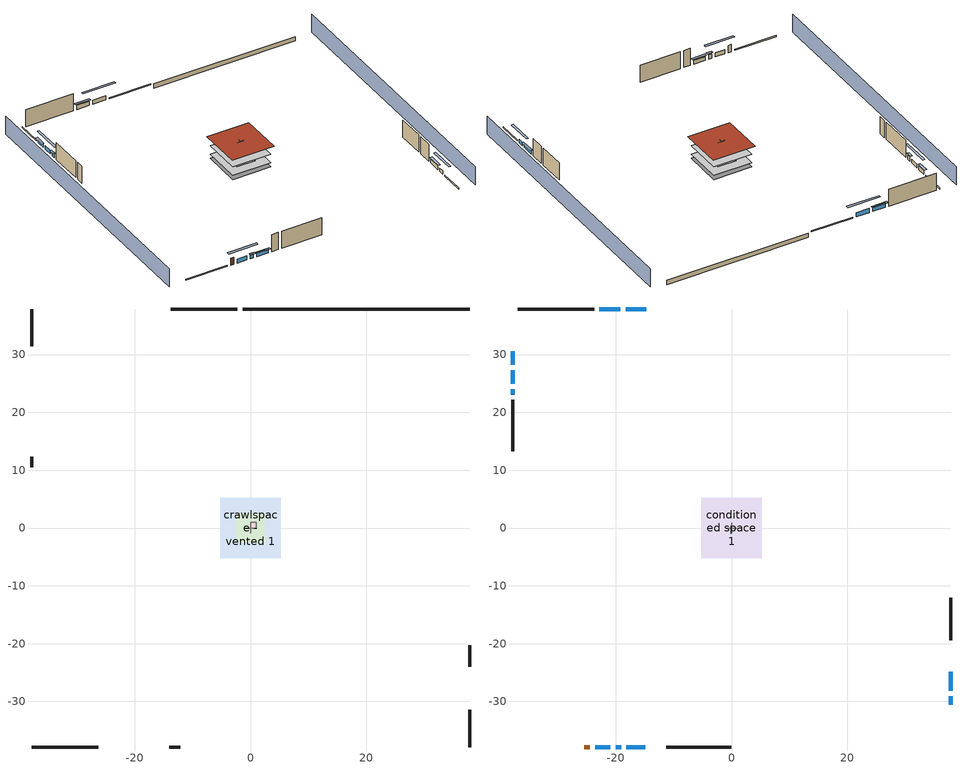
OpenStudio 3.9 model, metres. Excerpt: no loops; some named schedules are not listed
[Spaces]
garage 1
 floor foundation (Slab1 construction): -2.59,-2.59 -2.59,2.59 2.59,2.59 2.59,-2.59 z0
 wall outside (Wall1 construction): 37.87,-23.95 37.87,-20.3 z0.3:5.18
 wall outside (Wall2 construction): -14.01,-37.87 -12.18,-37.87 z0.3:5.18
 wall outside (Wall9 construction): -37.87,12.3 -37.87,10.47 z0.3:5.18
 wall to conditioned space 1 (Wall5 construction Reversed): 0.91,0 -0.91,0 z0.3:5.18
 wall to conditioned space 1 (Wall6 construction Reversed): 0,0.91 0,-0.91 z0.3:5.18
crawlspace - vented 1
 floor foundation (Slab2 construction): -5.27,-5.27 -5.27,5.27 5.27,5.27 5.27,-5.27 z-0.91
 wall outside (RimJoist1 construction): -2.29,37.87 -13.81,37.87 z0.3:0.61
 wall outside (RimJoist2 construction): 37.87,-37.87 37.87,-31.47 z0.3:0.61
 wall outside (RimJoist3 construction): -37.87,-37.87 -26.35,-37.87 z0.3:0.61
 wall outside (RimJoist4 construction): -37.87,37.87 -37.87,31.47 z0.3:0.61
 wall foundation (FoundationWall1 construction): 37.87,37.87 -1.36,37.87 z-0.91:0.3
furnace airloop ret air space
 floor adiabatic (AdiabaticConst): 0,0 0,1 1,1 1,0 z0
 wall adiabatic (AdiabaticConst): 0,1 0,0 1,0 1,1 0,1 z0:1
 ceiling adiabatic (AdiabaticConst): 1,0 1,1 0,1 0,0 z1
conditioned space 1
 floor to crawlspace - vented 1 (Floor1 construction): -5.27,-5.27 -5.27,5.27 5.27,5.27 5.27,-5.27 z0.3
 floor to garage 1 (Floor2 construction): -2.59,-2.59 -2.59,2.59 2.59,2.59 2.59,-2.59 z0.3
 floor adiabatic (AdiabaticFloorConstruction): -5.27,-5.27 -5.27,5.27 5.27,5.27 5.27,-5.27 z2.74
 wall outside (Wall3 construction): -23.77,37.87 -36.94,37.87 z0.3:5.18
 wall outside (Wall4 construction): 37.87,-19.37 37.87,-12.05 z0.3:5.18
 wall outside (Wall7 construction): -11.25,-37.87 -0.08,-37.87 z0.3:5.18
 wall outside (Wall8 construction): -37.87,22.16 -37.87,13.23 z0.3:5.18
 wall outside (AdiabaticWallConstruction): -14.74,37.87 -18.33,37.87 / -19.25,37.87 -22.84,37.87 z0.3:1.52; 37.87,-30.54 37.87,-29.09 z0.3:1.25; 37.87,-28.17 37.87,-24.88 / -18.17,-37.87 -14.94,-37.87 z0.3:1.37; -23.58,-37.87 -20.94,-37.87 / -37.87,23.99 -37.87,23.09 z0.3:1.49; -20.02,-37.87 -19.1,-37.87 z0.3:1.53; -37.87,27.26 -37.87,24.91 / -37.87,30.54 -37.87,28.19 z0.3:1.34
 wall outside (AdiabaticWallConstruction 1): -25.42,-37.87 -24.51,-37.87 z0.3:2.34
 window (WindowConstruction): -14.74,37.87 -18.33,37.87 z0.3:1.52
 window (WindowConstruction 1): -19.25,37.87 -22.84,37.87 z0.3:1.52
 window (WindowConstruction 2): 37.87,-30.54 37.87,-29.1 z0.3:1.25
 window (WindowConstruction 3): 37.87,-28.17 37.87,-24.88 z0.3:1.37
 window (WindowConstruction 4): -23.58,-37.87 -20.94,-37.87 z0.3:1.49
 window (WindowConstruction 5): -20.01,-37.87 -19.1,-37.87 z0.3:1.52
 window (WindowConstruction 6): -18.17,-37.87 -14.94,-37.87 z0.3:1.37
 window (WindowConstruction 7): -37.87,27.26 -37.87,24.91 z0.3:1.34
 window (WindowConstruction 8): -37.87,23.99 -37.87,23.09 z0.3:1.49
 window (WindowConstruction 9): -37.87,30.54 -37.87,28.19 z0.3:1.34
 door (Door): -25.42,-37.87 -24.51,-37.87 z0.3:2.34
 ceiling adiabatic (AdiabaticFloorConstruction): 5.27,-5.27 5.27,5.27 -5.27,5.27 -5.27,-5.27 z2.74
 roof outside (Roof1 construction): -5.87,5.87 -5.87,-5.87 5.87,-5.87 5.87,5.87 z5.18
shading: -42.44,37.87 -42.44,-37.87 / 42.44,-37.87 42.44,37.87 z0:5.18; -21.07,37.87 -11.99,37.87 -11.99,38.48 -21.07,38.48 z4.27; -23.15,37.87 -18.95,37.87 -18.95,38.48 -23.15,38.48 z1.83; 37.87,-26.35 37.87,-33.28 38.48,-33.28 38.48,-26.35 z3.99; 37.87,-24.58 37.87,-28.47 38.48,-28.47 38.48,-24.58 z1.68; -18.2,-37.87 -26.32,-37.87 -26.32,-38.48 -18.2,-38.48 z4.24; -18.8,-37.87 -20.32,-37.87 -20.32,-38.48 -18.8,-38.48 z1.83; -14.64,-37.87 -18.48,-37.87 -18.48,-38.48 -14.64,-38.48 z1.68; -37.87,22.17 -37.87,30.01 -38.48,30.01 -38.48,22.17 z4.08; -37.87,22.78 -37.87,24.29 -38.48,24.29 -38.48,22.78 z1.8; -37.87,27.89 -37.87,30.85 -38.48,30.85 -38.48,27.89 z1.65
[Site]
Portland Intl Arpt_OR: Latitude {deg}=45.59; Longitude {deg}=-122.6; Time Zone {hr}=-8; Elevation {m}=33; Terrain=Suburbs; Keep Site Location Information=Yes
[Site:GroundTemperature:Shallow]
10.2558, 8.96328, 8.85977, 9.47314, 11.9355, 14.3863, 16.5111, 17.8571, 17.9714, 16.8767, 14.8061, 12.4304
[Site:WaterMainsTemperature]
Calculation Method=Schedule; Temperature Schedule=mains temperature schedule
[Building]
Building 1
[Material] Roughness=Rough
Name | Thickness {m} | Conductivity {W/m-K} | Density {kg/m3} | Specific Heat {J/kg-K} | Thermal Absorptance | Solar Absorptance | Visible Absorptance
asphalt or fiberglass shingles | 0.00635 | 0.162714 | 1121.4 | 1465.45 | 0.9 | 0.85 | 0.85
roof rigid ins | 0.051816 | 0.029427 | 32.04 | 1214.23 | 0.9 | 0.7 | 0.7
osb sheathing 0.75 in. | 0.01905 | 0.115458 | 512.64 | 1214.23 | 0.9 | 0.7 | 0.7
roof stud and cavity | 0.2032 | 0.667294 | 78.34581 | 1123.46 | 0.9 | 0.7 | 0.7
gypsum board | 0.0127 | 0.160291 | 801 | 837.4 | 0.9 | 0.6 | 0.6
wood siding | 0.0254 | 0.102417 | 544.68 | 1172.36 | 0.9 | 0.85 | 0.85
osb sheathing 0.5 in. | 0.0127 | 0.115458 | 512.64 | 1214.23 | 0.9 | 0.7 | 0.7
wall stud and cavity | 0.1397 | 0.727959 | 139.0536 | 1170.24 | 0.9 | 0.6 | 0.6
wall stud and cavity 1 | 0.1397 | 0.550994 | 139.0536 | 1170.24 | 0.9 | 0.7 | 0.7
osb sheathing 0.5 in. 1; osb sheathing 0.5 in. 2 | 0.0127 | 0.115458 | 512.64 | 1214.23
wall stud and cavity 2 | 0.1397 | 0.335416 | 139.0536 | 1170.24 | 0.9 | 0.7 | 0.7
rim joist stud and cavity | 0.0508 | 0.178688 | 50.32683 | 1063.81 | 0.9 | 0.6 | 0.6
floor stud and cavity | 0.1397 | 0.923637 | 92.3553 | 1139.71 | 0.9 | 0.7 | 0.7
floor covering | 0.0127 | 0.0433444 | 54.468 | 1339.84 | 0.9 | 0.6 | 0.6
concrete 4.0 in. | 0.1016 | 1.803125 | 2242.8 | 837.4 | 0.9 | 0.7 | 0.7
concrete 8.0 in. | 0.2032 | 1.803125 | 2242.8 | 837.4 | 0.9 | 0.7 | 0.7
soil 0.5 in. | 0.0127 | 1.3848 | 1842.3 | 418.7 | 0.9 | 0.7 | 0.7
wood siding 1; wood siding 2 | 0.0254 | 0.102417 | 544.68 | 1172.36
wall rigid ins; floor rigid ins | 0.512978 | 0.029427 | 32.04 | 1214.23 | 0.9 | 0.7 | 0.7
wall stud and cavity 3 | 0.0889 | 0.380278 | 52.3479 | 1209.89 | 0.9 | 0.7 | 0.7
door material | 0.04445 | 0.0612267 | 512.64 | 1214.23 | 0.9 | 0.7 | 0.7
floor stud and cavity 1 | 0.1397 | 1.75129 | 37.0049 | 1207.88 | 0.9 | 0.7 | 0.7
wall stud and cavity 4 | 0.0889 | 0.391764 | 83.0341 | 1211.67 | 0.9 | 0.7 | 0.7
furniture material conditioned space 1; furniture material garage 1 | 0.1524 | 0.115458 | 640.8 | 1214.23 | 0.9 | 0.6 | 0.6
[Construction]
Roof1 construction: asphalt or fiberglass shingles, roof rigid ins, osb sheathing 0.75 in., roof stud and cavity, gypsum board
Wall1 construction; Wall2 construction: wood siding, osb sheathing 0.5 in., wall stud and cavity
Wall3 construction; Wall4 construction: wood siding, osb sheathing 0.5 in., wall stud and cavity 1, gypsum board
Wall5 construction Reversed: gypsum board, wall stud and cavity 2, osb sheathing 0.5 in. 1
Wall6 construction Reversed: gypsum board, wall stud and cavity 2, osb sheathing 0.5 in. 2
Wall7 construction; Wall8 construction: wood siding, osb sheathing 0.5 in. 1, wall stud and cavity 1, gypsum board
Wall9 construction: wood siding, osb sheathing 0.5 in. 1, wall stud and cavity
RimJoist1 construction; RimJoist2 construction; RimJoist3 construction; RimJoist4 construction: wood siding, rim joist stud and cavity
Floor1 construction; Floor2 construction: floor stud and cavity, osb sheathing 0.75 in., floor covering
Slab1 construction: concrete 4.0 in.
FoundationWall1 construction: concrete 8.0 in.
Slab2 construction: soil 0.5 in.
WindowConstruction; WindowConstruction 1; WindowConstruction 2; WindowConstruction 3; WindowConstruction 4; WindowConstruction 5; WindowConstruction 6; WindowConstruction 7; WindowConstruction 8; WindowConstruction 9: WindowMaterial
AdiabaticWallConstruction: wood siding 1, wall rigid ins, wall stud and cavity 3, gypsum board
Door: door material
AdiabaticWallConstruction 1: wood siding 2, wall rigid ins, wall stud and cavity 3, gypsum board
AdiabaticFloorConstruction: floor stud and cavity 1, floor rigid ins, osb sheathing 0.75 in., floor covering
PartitionWallConstruction: gypsum board, wall stud and cavity 4, gypsum board
furniture construction conditioned space 1: furniture material conditioned space 1
furniture construction garage 1: furniture material garage 1
AdiabaticConst: Adiabatic
[WindowMaterial:SimpleGlazingSystem]
WindowMaterial: U-Factor {W/m2-K}=2.78222; Solar Heat Gain Coefficient=0.56
[Material:NoMass]
Adiabatic: Roughness=Rough; Thermal Resistance {m2-K/W}=176.1
[ThermalZone] Multiplier=1; Use Ideal Air Loads=No
Name | Volume {m3} | Thermostat
conditioned space | 606.66 | conditioned space temperature setpoint
garage | 65.242
crawlspace - vented | 135.355
furnace airloop ret air zone | 1
[Sizing:Zone] Zone Cooling Design Supply Air Temperature Input Method=SupplyAirTemperature; Zone Cooling Design Supply Air Temperature {C}=14; Zone Cooling Design Supply Air Temperature Difference {deltaC}=11.11; Zone Heating Design Supply Air Temperature Input Method=SupplyAirTemperature; Zone Heating Design Supply Air Temperature {C}=40; Zone Heating Design Supply Air Temperature Difference {deltaC}=11.11; Zone Cooling Design Supply Air Humidity Ratio {kg-H2O/kg-air}=0.0085; Zone Heating Design Supply Air Humidity Ratio {kg-H2O/kg-air}=0.008; Cooling Design Air Flow Method=DesignDay; Heating Design Air Flow Method=DesignDay; Account for Dedicated Outdoor Air System=No; Dedicated Outdoor Air System Control Strategy=NeutralSupplyAir; Dedicated Outdoor Air Low Setpoint Temperature for Design {C}=autosize; Dedicated Outdoor Air High Setpoint Temperature for Design {C}=autosize; Zone Load Sizing Method=Sensible Load Only No Latent Load; Zone Latent Cooling Design Supply Air Humidity Ratio Input Method=HumidityRatioDifference; Zone Cooling Design Supply Air Humidity Ratio Difference {kgWater/kgDryAir}=0.005; Zone Latent Heating Design Supply Air Humidity Ratio Input Method=HumidityRatioDifference; Zone Humidification Design Supply Air Humidity Ratio Difference {kgWater/kgDryAir}=0.005; Sizing Option=Coincident
garage; crawlspace - vented; furnace airloop ret air zone
[Space]
Name | Thermal Zone | Volume {m3}
conditioned space 1 | conditioned space | 606.66
garage 1 | garage | 65.242
crawlspace - vented 1 | crawlspace - vented | 135.355
furnace airloop ret air space | furnace airloop ret air zone
[ThermostatSetpoint:DualSetpoint]
conditioned space temperature setpoint: Heating Setpoint Temperature Schedule=heating setpoint; Cooling Setpoint Temperature Schedule=cooling setpoint; Temperature Difference Between Cutout And Setpoint {deltaC}=0
[Foundation:Kiva] Wall Depth Below Slab {m}=0.2032
Name | Initial Indoor Air Temperature {C} | Wall Height Above Grade {m}
Foundation Kiva 1 | 13.4258 | 0.1016
Foundation Kiva 2 | 8.41658 | 0.3048
[Foundation:Kiva:Settings]
Soil Conductivity {W/m-K}=1.3848; Soil Density {kg/m3}=1842.3; Soil Specific Heat {J/kg-K}=418.7; Ground Solar Absorptivity=0.9; Ground Thermal Absorptivity=0.9; Ground Surface Roughness {m}=0.03; Far-Field Width {m}=40; Deep-Ground Boundary Condition=ZeroFlux; Deep-Ground Depth {m}=40; Minimum Cell Dimension {m}=0.2; Maximum Cell Growth Coefficient=3; Simulation Timestep=Timestep
[SurfaceProperty:ExposedFoundationPerimeter] Exposed Perimeter Calculation Method=TotalExposedPerimeter
Name | Total Exposed Perimeter {m}
Slab1 | 14.6304
Slab2 | 39.22776
[SurfaceProperty:IncidentSolarMultiplier] Incident Solar Multiplier=1; Incident Solar Multiplier Schedule=trans schedule winter=0.85 summer=0.7
Window1; Window2; Window3; Window4; Window5; Window6; Window7; Window8; Window9; Window10
[InternalMass:Definition] Design Level Calculation Method=SurfaceArea
Name | Construction | Surface Area {m2}
partition wall mass | PartitionWallConstruction | 248.794
furniture mass conditioned space 1 | furniture construction conditioned space 1 | 99.51774
furniture mass garage 1 | furniture construction garage 1 | 2.67561
[InternalMass] Multiplier=1
Name | Internal Mass Definition | Space or SpaceType
partition wall mass | partition wall mass | conditioned space 1
furniture mass conditioned space 1 | furniture mass conditioned space 1 | conditioned space 1
furniture mass garage 1 | furniture mass garage 1 | garage 1
[EnergyManagementSystem:Sensor]
Name | Output Variable or Output Meter Index Key | Output Variable or Output Meter
water_heater_T_set | water heater setpoint | Schedule Value
out_pb_s |  | Site Outdoor Air Barometric Pressure
out_wt_s |  | Site Outdoor Air Humidity Ratio
site_vw_s |  | Site Wind Speed
cool_season | cooling season schedule | Schedule Value
furnace_airloop_AH_MFR_s | Node 6 | System Node Mass Flow Rate
furnace_airloop_AH_VFR_s | Node 6 | System Node Current Density Volume Flow Rate
furnace_airloop_AH_Tout_s | Node 6 | System Node Temperature
furnace_airloop_AH_Wout_s | Node 6 | System Node Humidity Ratio
furnace_airloop_RA_T_s | Node 9 | System Node Temperature
furnace_airloop_Ra_W_s | Node 9 | System Node Humidity Ratio
furnace_airloop_0_DZ_T_s | crawlspace - vented | Zone Air Temperature
furnace_airloop_0_DZ_W_s | crawlspace - vented | Zone Mean Air Humidity Ratio
natural_vent_s | natural vent schedule | Schedule Value
htg_sp_s | heating setpoint | Schedule Value
clg_sp_s | cooling setpoint | Schedule Value
mech_vent_range_fan_0_sch_s | mech vent range fan 0 schedule | Schedule Value
mech_vent_bath_fan_0_sch_s | mech vent bath fan 0 schedule | Schedule Value
clothes_dryer_exhaust_0_sch_s | clothes_dryer | Schedule Value
htg_load_cond |  | Heating:EnergyTransfer:Zone:CONDITIONED SPACE
clg_load_cond |  | Cooling:EnergyTransfer:Zone:CONDITIONED SPACE
htg_load_duct |  | Heating:EnergyTransfer:Zone:FURNACE AIRLOOP RET AIR ZONE
clg_load_duct |  | Cooling:EnergyTransfer:Zone:FURNACE AIRLOOP RET AIR ZONE
s_conv | Floor1 | Surface Inside Face Convection Heat Gain Energy
s_ig | Floor1 | Surface Inside Face Internal Gains Radiation Heat Gain Energy
s_sol | Floor1 | Surface Inside Face Solar Radiation Heat Gain Energy
s_lgt | Floor1 | Surface Inside Face Lights Radiation Heat Gain Energy
s_surf | Floor1 | Surface Inside Face Net Surface Thermal Radiation Heat Gain Energy
s_conv_1 | Floor2 | Surface Inside Face Convection Heat Gain Energy
s_ig_1 | Floor2 | Surface Inside Face Internal Gains Radiation Heat Gain Energy
s_sol_1 | Floor2 | Surface Inside Face Solar Radiation Heat Gain Energy
s_lgt_1 | Floor2 | Surface Inside Face Lights Radiation Heat Gain Energy
s_surf_1 | Floor2 | Surface Inside Face Net Surface Thermal Radiation Heat Gain Energy
s_conv_2 | inferred conditioned ceiling | Surface Inside Face Convection Heat Gain Energy
s_ig_2 | inferred conditioned ceiling | Surface Inside Face Internal Gains Radiation Heat Gain Energy
s_sol_2 | inferred conditioned ceiling | Surface Inside Face Solar Radiation Heat Gain Energy
s_lgt_2 | inferred conditioned ceiling | Surface Inside Face Lights Radiation Heat Gain Energy
s_surf_2 | inferred conditioned ceiling | Surface Inside Face Net Surface Thermal Radiation Heat Gain Energy
s_conv_3 | inferred conditioned floor | Surface Inside Face Convection Heat Gain Energy
s_ig_3 | inferred conditioned floor | Surface Inside Face Internal Gains Radiation Heat Gain Energy
s_sol_3 | inferred conditioned floor | Surface Inside Face Solar Radiation Heat Gain Energy
s_lgt_3 | inferred conditioned floor | Surface Inside Face Lights Radiation Heat Gain Energy
s_surf_3 | inferred conditioned floor | Surface Inside Face Net Surface Thermal Radiation Heat Gain Energy
s_conv_4 | Roof1 | Surface Inside Face Convection Heat Gain Energy
s_ig_4 | Roof1 | Surface Inside Face Internal Gains Radiation Heat Gain Energy
s_sol_4 | Roof1 | Surface Inside Face Solar Radiation Heat Gain Energy
s_lgt_4 | Roof1 | Surface Inside Face Lights Radiation Heat Gain Energy
s_surf_4 | Roof1 | Surface Inside Face Net Surface Thermal Radiation Heat Gain Energy
ss_sol | Door1 | Surface Inside Face Solar Radiation Heat Gain Energy
ss_lgt | Door1 | Surface Inside Face Lights Radiation Heat Gain Energy
ss_conv | Door1 | Surface Inside Face Convection Heat Gain Energy
ss_ig | Door1 | Surface Inside Face Internal Gains Radiation Heat Gain Energy
ss_surf | Door1 | Surface Inside Face Net Surface Thermal Radiation Heat Gain Energy
ss_conv_1 | Window1 | Surface Inside Face Convection Heat Gain Energy
ss_ig_1 | Window1 | Surface Inside Face Internal Gains Radiation Heat Gain Energy
ss_surf_1 | Window1 | Surface Inside Face Net Surface Thermal Radiation Heat Gain Energy
ss_trans_in | Window1 | Surface Window Transmitted Solar Radiation Rate
ss_back_out | Window1 | Surface Window Shortwave from Zone Back Out Window Heat Transfer Rate
ss_trans_out | Window1 | Surface Inside Face Initial Transmitted Diffuse Transmitted Out Window Solar Radiation Rate
ss_conv_2 | Window10 | Surface Inside Face Convection Heat Gain Energy
ss_ig_2 | Window10 | Surface Inside Face Internal Gains Radiation Heat Gain Energy
ss_surf_2 | Window10 | Surface Inside Face Net Surface Thermal Radiation Heat Gain Energy
ss_trans_in_1 | Window10 | Surface Window Transmitted Solar Radiation Rate
ss_back_out_1 | Window10 | Surface Window Shortwave from Zone Back Out Window Heat Transfer Rate
ss_trans_out_1 | Window10 | Surface Inside Face Initial Transmitted Diffuse Transmitted Out Window Solar Radiation Rate
ss_conv_3 | Window2 | Surface Inside Face Convection Heat Gain Energy
ss_ig_3 | Window2 | Surface Inside Face Internal Gains Radiation Heat Gain Energy
ss_surf_3 | Window2 | Surface Inside Face Net Surface Thermal Radiation Heat Gain Energy
ss_trans_in_2 | Window2 | Surface Window Transmitted Solar Radiation Rate
ss_back_out_2 | Window2 | Surface Window Shortwave from Zone Back Out Window Heat Transfer Rate
ss_trans_out_2 | Window2 | Surface Inside Face Initial Transmitted Diffuse Transmitted Out Window Solar Radiation Rate
[OtherEquipment:Definition] Design Level Calculation Method=EquipmentLevel
Name | Design Level {W} | Fraction Latent | Fraction Radiant | Fraction Lost
water heater sens; furnace airloop_0 SupSensLkToCond; furnace airloop_0 SupCondToLv; furnace airloop_0 RetCondToRP; furnace airloop_0 RetSensLkToRP; furnace airloop_0 SupCondToDZ; furnace airloop_0 RetCondToDZ; furnace airloop_0 SupSensLkToDZ; mech vent house fan sensible load | 0 | 0 | 0 | 0
water heater lat; furnace airloop_0 SupLatLkToCond; furnace airloop_0 RetLatLkToRP; furnace airloop_0 SupLatLkToDZ; mech vent house fan latent load | 0 | 1 | 0 | 0
water heater energy adjustment1 | 0.01 | 0 | 0 | 1
clothes dryer 2 | 0 | 0.015 | 0.081 | 0.85
cooking range 2 | 0 | 0.08 | 0.432 | 0.2
general water use sensible | -79.8895 | 0 | 0.6 | 0
general water use latent | 81.0615 | 1 | 0 | 0
[OtherEquipment]
Name | Other Equipment Definition | Space or SpaceType | Schedule | Fuel Type
water heater sens | water heater sens | conditioned space 1 | Always On Discrete
water heater lat | water heater lat | conditioned space 1 | Always On Discrete
water heater energy adjustment1 | water heater energy adjustment1 | conditioned space 1 | Always On Discrete | Electricity
clothes dryer 1 | clothes dryer 2 | conditioned space 1 | clothes_dryer | Electricity
cooking range 1 | cooking range 2 | conditioned space 1 | cooking_range | Electricity
general water use sensible | general water use sensible | conditioned space 1 | general water use schedule
general water use latent | general water use latent | conditioned space 1 | general water use schedule
furnace airloop_0 SupSensLkToCond | furnace airloop_0 SupSensLkToCond | conditioned space 1 | Always On Discrete
furnace airloop_0 SupLatLkToCond | furnace airloop_0 SupLatLkToCond | conditioned space 1 | Always On Discrete
furnace airloop_0 SupCondToLv | furnace airloop_0 SupCondToLv | conditioned space 1 | Always On Discrete
furnace airloop_0 RetCondToRP | furnace airloop_0 RetCondToRP | furnace airloop ret air space | Always On Discrete
furnace airloop_0 RetSensLkToRP | furnace airloop_0 RetSensLkToRP | furnace airloop ret air space | Always On Discrete
furnace airloop_0 RetLatLkToRP | furnace airloop_0 RetLatLkToRP | furnace airloop ret air space | Always On Discrete
furnace airloop_0 SupCondToDZ | furnace airloop_0 SupCondToDZ | crawlspace - vented 1 | Always On Discrete
furnace airloop_0 RetCondToDZ | furnace airloop_0 RetCondToDZ | crawlspace - vented 1 | Always On Discrete
furnace airloop_0 SupSensLkToDZ | furnace airloop_0 SupSensLkToDZ | crawlspace - vented 1 | Always On Discrete
furnace airloop_0 SupLatLkToDZ | furnace airloop_0 SupLatLkToDZ | crawlspace - vented 1 | Always On Discrete
mech vent house fan sensible load | mech vent house fan sensible load | conditioned space 1 | Always On Discrete
mech vent house fan latent load | mech vent house fan latent load | conditioned space 1 | Always On Discrete
[ElectricEquipment:Definition] Design Level Calculation Method=EquipmentLevel
Name | Design Level {W} | Fraction Latent | Fraction Radiant | Fraction Lost
clothes washer | 527.106 | 0.03 | 0.162 | 0.7
clothes dryer | 3626.92 | 0.015 | 0.081 | 0.85
dishwasher | 479.564 | 0.3 | 0.18 | 0.4
fridge | 57.5342 | 0 | 0.6 | 0
cooking range | 991.233 | 0.08 | 0.432 | 0.2
misc tv | 1593.65 | 0 | 0.6 | 0
misc plug loads | 947.601 | 0.021 | 0.558 | 0.049
whole house fan; mech vent house fan | 0 | 0 | 0 | 1
mech vent house fan cfis | 0 | 0 | 0 | 0
mech vent range fan 0; mech vent bath fan 0 | 30 | 0 | 0 | 1
[ElectricEquipment] Space or SpaceType=conditioned space 1
Name | Electric Equipment Definition | Schedule
clothes washer | clothes washer | clothes_washer
clothes dryer | clothes dryer | clothes_dryer
dishwasher | dishwasher | dishwasher
fridge | fridge | fridge schedule
cooking range | cooking range | cooking_range
misc tv | misc tv | plug_loads_tv
misc plug loads | misc plug loads | plug_loads_other
whole house fan | whole house fan | Always On Discrete
mech vent house fan | mech vent house fan | mech vent house fan schedule
mech vent house fan cfis | mech vent house fan cfis | mech vent house fan cfis schedule
mech vent range fan 0 | mech vent range fan 0 | mech vent range fan 0 schedule
mech vent bath fan 0 | mech vent bath fan 0 | mech vent bath fan 0 schedule
[WaterUse:Equipment:Definition]
Name | Peak Flow Rate {m3/s}
clothes washer | 4.05254e-06
dishwasher | 8.82184e-06
[Lights:Definition] Design Level Calculation Method=LightingLevel; Fraction Radiant=0.6; Fraction Visible=0.2; Return Air Fraction=0
Name | Lighting Level {W}
interior lighting | 577.955
garage lighting | 16.2066
[Lights] Fraction Replaceable=1
Name | Lights Definition | Space or SpaceType | Schedule
interior lighting | interior lighting | conditioned space 1 | lighting_interior
garage lighting | garage lighting | garage 1 | lighting_garage
[Exterior:Lights:Definition]
exterior lighting: Design Level {W}=13.4573
[Exterior:Lights]
exterior lighting: Exterior Lights Definition=exterior lighting; Schedule=exterior lighting schedule
[People:Definition]
occupants: Number of People Calculation Method=People; Number of People {people}=4; Fraction Radiant=0.314171; Sensible Heat Fraction=0.56303; Carbon Dioxide Generation Rate {m3/s-W}=0; Enable ASHRAE 55 Comfort Warnings=No; Mean Radiant Temperature Calculation Type=EnclosureAveraged
[People]
occupants: People Definition=occupants; Space or SpaceType=conditioned space 1; Number of People Schedule=occupants; Activity Level Schedule=occupants activity schedule; Multiplier=1
[ZoneMixing] Schedule=Always On Continuous; Design Flow Rate Calculation Method=Flow/Zone; Design Flow Rate {m3/s}=0
Name | Zone or Space | Source Zone or Space
furnace airloop_0 ZoneMixDZToCond mix | conditioned space | crawlspace - vented
furnace airloop_0 ZoneMixCondToDZ mix | crawlspace - vented | conditioned space
[SpaceInfiltration:DesignFlowRate] Schedule=Always On Discrete
Name | Space or SpaceType | Design Flow Rate Calculation Method | Design Flow Rate {m3/s} | Air Changes per Hour {1/hr} | Constant Term Coefficient | Temperature Term Coefficient | Velocity Term Coefficient | Velocity Squared Term Coefficient
natural vent flow; whole house fan flow; infil flow | conditioned space 1 | Flow/Space | 0
infil crawlspace - vented 1 | crawlspace - vented 1 | AirChanges/Hour |  | 2.6013 | 1 | 0 | 0 | 0
crawlspace_vented 1 duct leakage imbalance infil flow | crawlspace - vented 1 | Flow/Space | 0
[SpaceInfiltration:EffectiveLeakageArea]
infil garage 1: Space or SpaceType=garage 1; Schedule=Always On Discrete; Effective Air Leakage Area {cm2}=135.918; Stack Coefficient=0.000129147; Wind Coefficient=4.64657e-05
